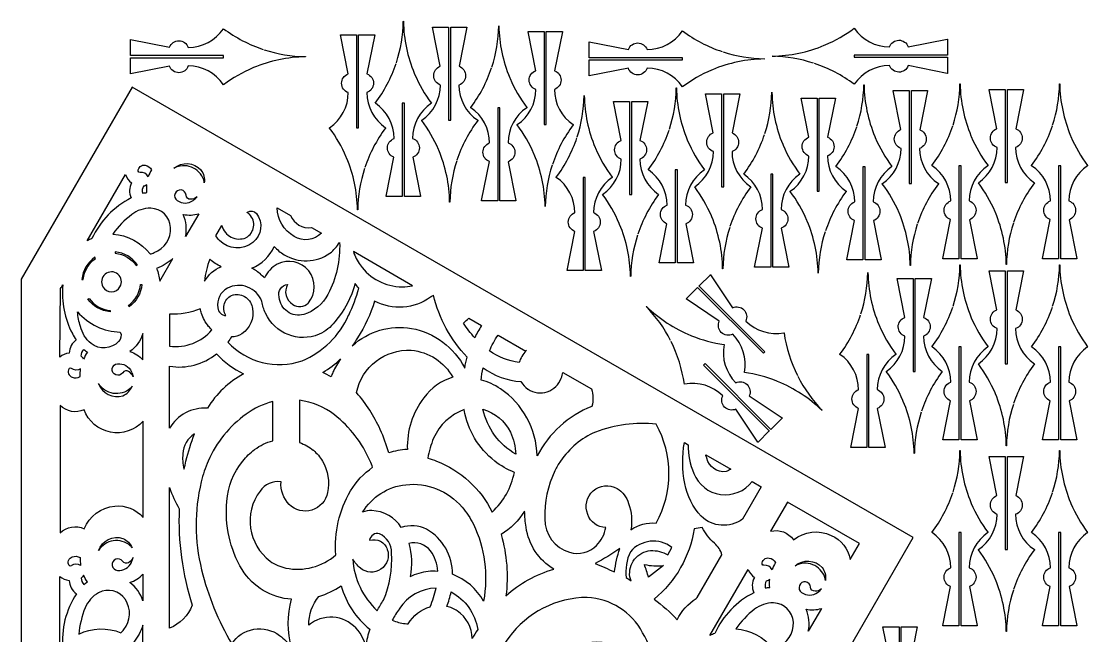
# Model space of a CAD drawing. Header units: millimetres. Extents: x 0 to 3267, y -2436 to 1995.
# Drawn here: x 5 to 1004, y 1419 to 1995 of the extents above; entities that cross this region are included whole.
import ezdxf

# ---------------------------------------------------------------- set-up
doc = ezdxf.new("R2010")
doc.units = ezdxf.units.MM
doc.layers.get('0').update_dxf_attribs({"color": 70})

msp = doc.modelspace()

# ---------------------------------------------------------------- linework, layer by layer
for points in [[(355.99, 1956.5, 0.075188), (362.44, 1995.21, -0.984999), (362.62, 1995.21, 0.095578), (372.78, 1946.54), (373.11, 1945.74, 0.060023), (388.79, 1918.54, -0.427199), (388.77, 1918.41, 0.246783), (371.22, 1885.38, -0.711573), (371.35, 1867.77), (378.62, 1831.23, -0.472994), (378.53, 1831.12, 0.00008), (363.63, 1831.12, -0.414262), (363.54, 1831.21), (363.54, 1918.39), (361.52, 1918.39), (361.52, 1831.21, -0.414216), (361.43, 1831.12), (346.53, 1831.12, -0.472994), (346.44, 1831.23), (353.73, 1867.81, -0.701731), (353.85, 1885.34, 0.248166), (336.3, 1918.41, -0.427814), (336.28, 1918.54, 0.080411), (355.72, 1955.7)], [(412.55, 1864.39, 0.075188), (406.09, 1825.68, -0.984999), (405.91, 1825.68, 0.095578), (395.76, 1874.35), (395.42, 1875.15, 0.060023), (379.75, 1902.35, -0.427199), (379.77, 1902.48, 0.246783), (397.31, 1935.51, -0.711573), (397.18, 1953.12), (389.91, 1989.67, -0.472994), (390, 1989.77, 0.00008), (404.9, 1989.77, -0.414262), (404.99, 1989.68), (404.99, 1902.5), (407.01, 1902.5), (407.01, 1989.68, -0.414216), (407.1, 1989.77), (422, 1989.77, -0.472994), (422.09, 1989.67), (414.81, 1953.08, -0.701731), (414.69, 1935.55, 0.248166), (432.24, 1902.48, -0.427814), (432.26, 1902.35, 0.080411), (412.81, 1865.19)], [(445.46, 1952.38, 0.075188), (451.91, 1991.09, -0.984999), (452.09, 1991.09, 0.095578), (462.24, 1942.42), (462.58, 1941.62, 0.060023), (478.26, 1914.42, -0.427199), (478.23, 1914.29, 0.246783), (460.69, 1881.27, -0.711573), (460.82, 1863.65), (468.09, 1827.11, -0.472994), (468, 1827, 0.00008), (453.1, 1827, -0.414262), (453.01, 1827.09), (453.01, 1914.27), (450.99, 1914.27), (450.99, 1827.09, -0.414216), (450.9, 1827), (436, 1827, -0.472994), (435.91, 1827.11), (443.19, 1863.69, -0.701731), (443.31, 1881.22, 0.248166), (425.77, 1914.29, -0.427814), (425.74, 1914.42, 0.080411), (445.19, 1951.58)], [(747, 1956, 0.075188), (708.29, 1962.45, -0.984999), (708.29, 1962.63, 0.095578), (756.96, 1972.79), (757.75, 1973.13, 0.060023), (784.96, 1988.8, -0.427199), (785.08, 1988.78, 0.246783), (818.11, 1971.23, -0.711573), (835.73, 1971.37), (872.27, 1978.63, -0.472994), (872.38, 1978.54, 0.00008), (872.38, 1963.64, -0.414262), (872.29, 1963.55), (785.1, 1963.55), (785.1, 1961.53), (872.29, 1961.53, -0.414216), (872.38, 1961.44), (872.38, 1946.54, -0.472994), (872.27, 1946.46), (835.69, 1953.74, -0.701731), (818.15, 1953.86, 0.248166), (785.08, 1936.31, -0.427814), (784.96, 1936.29, 0.080411), (747.8, 1955.74)], [(232.1, 1968.65, 0.075188), (270.82, 1962.19, -0.984999), (270.82, 1962.01, 0.095578), (222.15, 1951.86), (221.35, 1951.52, 0.060023), (194.15, 1935.85, -0.427199), (194.02, 1935.87, 0.246783), (160.99, 1953.41, -0.711573), (143.38, 1953.28), (106.83, 1946.01, -0.472994), (106.72, 1946.1, 0.00008), (106.72, 1961, -0.414262), (106.81, 1961.09), (194, 1961.09), (194, 1963.11), (106.81, 1963.11, -0.414216), (106.72, 1963.2), (106.72, 1978.1, -0.472994), (106.83, 1978.19), (143.41, 1970.91, -0.701731), (160.95, 1970.79, 0.248166), (194.02, 1988.34, -0.427814), (194.15, 1988.36, 0.080411), (231.3, 1968.91)], [(326.2, 1857.28, 0.075188), (319.74, 1818.56, -0.984999), (319.56, 1818.56, 0.095578), (309.41, 1867.23), (309.07, 1868.03, 0.060023), (293.4, 1895.23, -0.427199), (293.42, 1895.36, 0.246783), (310.97, 1928.39, -0.711573), (310.83, 1946), (303.57, 1982.55, -0.472994), (303.65, 1982.66, 0.00008), (318.55, 1982.66, -0.414262), (318.64, 1982.57), (318.64, 1895.38), (320.66, 1895.38), (320.66, 1982.57, -0.414216), (320.75, 1982.66), (335.65, 1982.66, -0.472994), (335.74, 1982.55), (328.46, 1945.96, -0.701731), (328.34, 1928.43, 0.248166), (345.89, 1895.36, -0.427814), (345.91, 1895.23, 0.080411), (326.46, 1858.08)], [(502.01, 1860.28, 0.075188), (495.56, 1821.56, -0.984999), (495.38, 1821.56, 0.095578), (485.22, 1870.23), (484.89, 1871.03, 0.060023), (469.21, 1898.23, -0.427199), (469.23, 1898.36, 0.246783), (486.78, 1931.39, -0.711573), (486.65, 1949), (479.38, 1985.55, -0.472994), (479.47, 1985.66, 0.00008), (494.37, 1985.66, -0.414262), (494.46, 1985.57), (494.46, 1898.38), (496.48, 1898.38), (496.48, 1985.57, -0.414216), (496.57, 1985.66), (511.47, 1985.66, -0.472994), (511.56, 1985.55), (504.28, 1948.96, -0.701731), (504.16, 1931.43, 0.248166), (521.7, 1898.36, -0.427814), (521.73, 1898.23, 0.080411), (502.28, 1861.08)], [(662.1, 1966.65, 0.075188), (700.82, 1960.19, -0.984999), (700.82, 1960.01, 0.095578), (652.15, 1949.86), (651.35, 1949.52, 0.060023), (624.15, 1933.85, -0.427199), (624.02, 1933.87, 0.246783), (590.99, 1951.41, -0.711573), (573.38, 1951.28), (536.83, 1944.01, -0.472994), (536.72, 1944.1, 0.00008), (536.72, 1959, -0.414262), (536.81, 1959.09), (624, 1959.09), (624, 1961.11), (536.81, 1961.11, -0.414216), (536.72, 1961.2), (536.72, 1976.1, -0.472994), (536.83, 1976.19), (573.41, 1968.91, -0.701731), (590.95, 1968.79, 0.248166), (624.02, 1986.34, -0.427814), (624.15, 1986.36, 0.080411), (661.3, 1966.91)], [(611.83, 1894.07, 0.075188), (618.29, 1932.78, -0.984999), (618.47, 1932.78, 0.095578), (628.62, 1884.11), (628.96, 1883.31, 0.060023), (644.63, 1856.11, -0.427199), (644.61, 1855.98, 0.246783), (627.06, 1822.95, -0.711573), (627.2, 1805.34), (634.46, 1768.79, -0.472994), (634.38, 1768.69, 0.00008), (619.48, 1768.69, -0.414262), (619.39, 1768.78), (619.39, 1855.96), (617.37, 1855.96), (617.37, 1768.78, -0.414216), (617.28, 1768.69), (602.38, 1768.69, -0.472994), (602.29, 1768.79), (609.57, 1805.38, -0.701731), (609.69, 1822.91, 0.248166), (592.14, 1855.98, -0.427814), (592.12, 1856.11, 0.080411), (611.57, 1893.27)], [(701.3, 1889.95, 0.075188), (707.75, 1928.66, -0.984999), (707.93, 1928.66, 0.095578), (718.09, 1879.99), (718.42, 1879.19, 0.060023), (734.1, 1851.99, -0.427199), (734.08, 1851.86, 0.246783), (716.53, 1818.84, -0.711573), (716.66, 1801.22), (723.93, 1764.68, -0.472994), (723.84, 1764.57, 0.00008), (708.94, 1764.57, -0.414262), (708.85, 1764.66), (708.85, 1851.84), (706.83, 1851.84), (706.83, 1764.66, -0.414216), (706.74, 1764.57), (691.84, 1764.57, -0.472994), (691.76, 1764.68), (699.04, 1801.26, -0.701731), (699.16, 1818.79, 0.248166), (681.61, 1851.86, -0.427814), (681.59, 1851.99, 0.080411), (701.04, 1889.15)], [(787.65, 1897.07, 0.075188), (794.1, 1935.78, -0.984999), (794.28, 1935.78, 0.095578), (804.44, 1887.11), (804.77, 1886.31, 0.060023), (820.45, 1859.11, -0.427199), (820.43, 1858.98, 0.246783), (802.88, 1825.95, -0.711573), (803.01, 1808.34), (810.28, 1771.79, -0.472994), (810.19, 1771.69, 0.00008), (795.29, 1771.69, -0.414262), (795.2, 1771.78), (795.2, 1858.96), (793.18, 1858.96), (793.18, 1771.78, -0.414216), (793.09, 1771.69), (778.19, 1771.69, -0.472994), (778.1, 1771.79), (785.38, 1808.38, -0.701731), (785.5, 1825.91, 0.248166), (767.96, 1858.98, -0.427814), (767.93, 1859.11, 0.080411), (787.38, 1896.27)], [(844.2, 1804.96, 0.075188), (837.75, 1766.25, -0.984999), (837.57, 1766.25, 0.095578), (827.42, 1814.92), (827.08, 1815.72, 0.060023), (811.4, 1842.92, -0.427199), (811.42, 1843.05, 0.246783), (828.97, 1876.08, -0.711573), (828.84, 1893.69), (821.57, 1930.23, -0.472994), (821.66, 1930.34, 0.00008), (836.56, 1930.34, -0.414262), (836.65, 1930.25), (836.65, 1843.07), (838.67, 1843.07), (838.67, 1930.25, -0.414216), (838.76, 1930.34), (853.66, 1930.34, -0.472994), (853.75, 1930.23), (846.47, 1893.65, -0.701731), (846.35, 1876.12, 0.248166), (863.89, 1843.05, -0.427814), (863.92, 1842.92, 0.080411), (844.47, 1805.76)], [(877.65, 1897.97, 0.075188), (884.1, 1936.69, -0.984999), (884.28, 1936.69, 0.095578), (894.44, 1888.02), (894.77, 1887.22, 0.060023), (910.45, 1860.02, -0.427199), (910.43, 1859.89, 0.246783), (892.88, 1826.86, -0.711573), (893.01, 1809.25), (900.28, 1772.7, -0.472994), (900.19, 1772.6, 0.00008), (885.29, 1772.6, -0.414262), (885.2, 1772.69), (885.2, 1859.87), (883.18, 1859.87), (883.18, 1772.69, -0.414216), (883.09, 1772.6), (868.19, 1772.6, -0.472994), (868.1, 1772.7), (875.38, 1809.29, -0.701731), (875.5, 1826.82, 0.248166), (857.96, 1859.89, -0.427814), (857.93, 1860.02, 0.080411), (877.38, 1897.17)], [(934.2, 1805.87, 0.075188), (927.75, 1767.16, -0.984999), (927.57, 1767.16, 0.095578), (917.42, 1815.83), (917.08, 1816.63, 0.060023), (901.4, 1843.83, -0.427199), (901.42, 1843.96, 0.246783), (918.97, 1876.98, -0.711573), (918.84, 1894.6), (911.57, 1931.14, -0.472994), (911.66, 1931.25, 0.00008), (926.56, 1931.25, -0.414262), (926.65, 1931.16), (926.65, 1843.98), (928.67, 1843.98), (928.67, 1931.16, -0.414216), (928.76, 1931.25), (943.66, 1931.25, -0.472994), (943.75, 1931.14), (936.47, 1894.56, -0.701731), (936.35, 1877.03, 0.248166), (953.89, 1843.96, -0.427814), (953.92, 1843.83, 0.080411), (934.47, 1806.67)], [(971.02, 1897.97, 0.075188), (977.48, 1936.69, -0.984999), (977.66, 1936.69, 0.095578), (987.81, 1888.02), (988.15, 1887.22, 0.060023), (1003.82, 1860.02, -0.427199), (1003.8, 1859.89, 0.246783), (986.25, 1826.86, -0.711573), (986.39, 1809.25), (993.65, 1772.7, -0.472994), (993.57, 1772.6, 0.00008), (978.67, 1772.6, -0.414262), (978.58, 1772.69), (978.58, 1859.87), (976.56, 1859.87), (976.56, 1772.69, -0.414216), (976.47, 1772.6), (961.57, 1772.6, -0.472994), (961.48, 1772.7), (968.76, 1809.29, -0.701731), (968.88, 1826.82, 0.248166), (951.33, 1859.89, -0.427814), (951.31, 1860.02, 0.080411), (970.76, 1897.17)], [(525.48, 1886.95, 0.075188), (531.94, 1925.66, -0.984999), (532.12, 1925.66, 0.095578), (542.27, 1876.99), (542.61, 1876.19, 0.060023), (558.29, 1848.99, -0.427199), (558.26, 1848.86, 0.246783), (540.72, 1815.84, -0.711573), (540.85, 1798.22), (548.12, 1761.68, -0.472994), (548.03, 1761.57, 0.00008), (533.13, 1761.57, -0.414262), (533.04, 1761.66), (533.04, 1848.84), (531.02, 1848.84), (531.02, 1761.66, -0.414216), (530.93, 1761.57), (516.03, 1761.57, -0.472994), (515.94, 1761.68), (523.22, 1798.26, -0.701731), (523.34, 1815.79, 0.248166), (505.79, 1848.86, -0.427814), (505.77, 1848.99, 0.080411), (525.22, 1886.15)], [(582.04, 1794.85, 0.075188), (575.59, 1756.13, -0.984999), (575.41, 1756.13, 0.095578), (565.25, 1804.8), (564.92, 1805.6, 0.060023), (549.24, 1832.8, -0.427199), (549.26, 1832.93, 0.246783), (566.81, 1865.96, -0.711573), (566.68, 1883.57), (559.41, 1920.12, -0.472994), (559.5, 1920.22, 0.00008), (574.4, 1920.22, -0.414262), (574.49, 1920.13), (574.49, 1832.95), (576.51, 1832.95), (576.51, 1920.13, -0.414216), (576.6, 1920.22), (591.5, 1920.22, -0.472994), (591.59, 1920.12), (584.31, 1883.53, -0.701731), (584.19, 1866, 0.248166), (601.73, 1832.93, -0.427814), (601.75, 1832.8, 0.080411), (582.31, 1795.64)], [(668.39, 1801.96, 0.075188), (661.94, 1763.25, -0.984999), (661.76, 1763.25, 0.095578), (651.6, 1811.92), (651.26, 1812.72, 0.060023), (635.59, 1839.92, -0.427199), (635.61, 1840.05, 0.246783), (653.16, 1873.08, -0.711573), (653.02, 1890.69), (645.76, 1927.23, -0.472994), (645.85, 1927.34, 0.00008), (660.75, 1927.34, -0.414262), (660.84, 1927.25), (660.84, 1840.07), (662.86, 1840.07), (662.86, 1927.25, -0.414216), (662.95, 1927.34), (677.85, 1927.34, -0.472994), (677.93, 1927.23), (670.65, 1890.65, -0.701731), (670.53, 1873.12, 0.248166), (688.08, 1840.05, -0.427814), (688.1, 1839.92, 0.080411), (668.65, 1802.76)], [(757.86, 1797.85, 0.075188), (751.4, 1759.13, -0.984999), (751.22, 1759.13, 0.095578), (741.07, 1807.8), (740.73, 1808.6, 0.060023), (725.06, 1835.8, -0.427199), (725.08, 1835.93, 0.246783), (742.62, 1868.96, -0.711573), (742.49, 1886.57), (735.22, 1923.12, -0.472994), (735.31, 1923.22, 0.00008), (750.21, 1923.22, -0.414262), (750.3, 1923.13), (750.3, 1835.95), (752.32, 1835.95), (752.32, 1923.13, -0.414216), (752.41, 1923.22), (767.31, 1923.22, -0.472994), (767.4, 1923.12), (760.12, 1886.53, -0.701731), (760, 1869, 0.248166), (777.55, 1835.93, -0.427814), (777.57, 1835.8, 0.080411), (758.12, 1798.64)], [(791.3, 1720.95, 0.075188), (797.75, 1759.66, -0.984999), (797.93, 1759.66, 0.095578), (808.09, 1710.99), (808.42, 1710.19, 0.060023), (824.1, 1682.99, -0.427199), (824.08, 1682.86, 0.246783), (806.53, 1649.84, -0.711573), (806.66, 1632.22), (813.93, 1595.68, -0.472994), (813.84, 1595.57, 0.00008), (798.94, 1595.57, -0.414262), (798.85, 1595.66), (798.85, 1682.84), (796.83, 1682.84), (796.83, 1595.66, -0.414216), (796.74, 1595.57), (781.84, 1595.57, -0.472994), (781.76, 1595.68), (789.04, 1632.26, -0.701731), (789.16, 1649.79, 0.248166), (771.61, 1682.86, -0.427814), (771.59, 1682.99, 0.080411), (791.04, 1720.15)], [(877.65, 1728.07, 0.075188), (884.1, 1766.78, -0.984999), (884.28, 1766.78, 0.095578), (894.44, 1718.11), (894.77, 1717.31, 0.060023), (910.45, 1690.11, -0.427199), (910.43, 1689.98, 0.246783), (892.88, 1656.95, -0.711573), (893.01, 1639.34), (900.28, 1602.79, -0.472994), (900.19, 1602.69, 0.00008), (885.29, 1602.69, -0.414262), (885.2, 1602.78), (885.2, 1689.96), (883.18, 1689.96), (883.18, 1602.78, -0.414216), (883.09, 1602.69), (868.19, 1602.69, -0.472994), (868.1, 1602.79), (875.38, 1639.38, -0.701731), (875.5, 1656.91, 0.248166), (857.96, 1689.98, -0.427814), (857.93, 1690.11, 0.080411), (877.38, 1727.27)], [(934.2, 1635.96, 0.075188), (927.75, 1597.25, -0.984999), (927.57, 1597.25, 0.095578), (917.42, 1645.92), (917.08, 1646.72, 0.060023), (901.4, 1673.92, -0.427199), (901.42, 1674.05, 0.246783), (918.97, 1707.08, -0.711573), (918.84, 1724.69), (911.57, 1761.23, -0.472994), (911.66, 1761.34, 0.00008), (926.56, 1761.34, -0.414262), (926.65, 1761.25), (926.65, 1674.07), (928.67, 1674.07), (928.67, 1761.25, -0.414216), (928.76, 1761.34), (943.66, 1761.34, -0.472994), (943.75, 1761.23), (936.47, 1724.65, -0.701731), (936.35, 1707.12, 0.248166), (953.89, 1674.05, -0.427814), (953.92, 1673.92, 0.080411), (934.47, 1636.76)], [(971.02, 1728.07, 0.075188), (977.48, 1766.78, -0.984999), (977.66, 1766.78, 0.095578), (987.81, 1718.11), (988.15, 1717.31, 0.060023), (1003.82, 1690.11, -0.427199), (1003.8, 1689.98, 0.246783), (986.25, 1656.95, -0.711573), (986.39, 1639.34), (993.65, 1602.79, -0.472994), (993.57, 1602.69, 0.00008), (978.67, 1602.69, -0.414262), (978.58, 1602.78), (978.58, 1689.96), (976.56, 1689.96), (976.56, 1602.78, -0.414216), (976.47, 1602.69), (961.57, 1602.69, -0.472994), (961.48, 1602.79), (968.76, 1639.38, -0.701731), (968.88, 1656.91, 0.248166), (951.33, 1689.98, -0.427814), (951.31, 1690.11, 0.080411), (970.76, 1727.27)], [(732.23, 1662.33, 0.075188), (755.04, 1630.39, -0.984999), (754.91, 1630.26, 0.095578), (713.32, 1657.5), (712.52, 1657.82, 0.060023), (682.2, 1665.98, -0.427199), (682.12, 1666.08, 0.246783), (671.18, 1701.84, -0.711573), (658.63, 1714.2), (627.65, 1734.91, -0.472994), (627.63, 1735.04, 0.00008), (638.17, 1745.58, -0.414262), (638.3, 1745.58), (699.94, 1683.93), (701.37, 1685.36), (639.72, 1747.01, -0.414216), (639.72, 1747.14), (650.26, 1757.67, -0.472994), (650.4, 1757.66), (671.12, 1726.64, -0.701731), (683.43, 1714.16, 0.248166), (719.22, 1703.18, -0.427814), (719.33, 1703.11, 0.080411), (731.85, 1663.08)], [(847.86, 1628.85, 0.075188), (841.4, 1590.13, -0.984999), (841.22, 1590.13, 0.095578), (831.07, 1638.8), (830.73, 1639.6, 0.060023), (815.06, 1666.8, -0.427199), (815.08, 1666.93, 0.246783), (832.62, 1699.96, -0.711573), (832.49, 1717.57), (825.22, 1754.12, -0.472994), (825.31, 1754.22, 0.00008), (840.21, 1754.22, -0.414262), (840.3, 1754.13), (840.3, 1666.95), (842.32, 1666.95), (842.32, 1754.13, -0.414216), (842.41, 1754.22), (857.31, 1754.22, -0.472994), (857.4, 1754.12), (850.12, 1717.53, -0.701731), (850, 1700, 0.248166), (867.55, 1666.93, -0.427814), (867.57, 1666.8, 0.080411), (848.12, 1629.64)], [(612.99, 1695.85, 0.075188), (590.18, 1727.79, -0.984999), (590.31, 1727.92, 0.095578), (631.91, 1700.68), (632.71, 1700.36, 0.060023), (663.03, 1692.21, -0.427199), (663.1, 1692.1, 0.246783), (674.05, 1656.34, -0.711573), (686.6, 1643.98), (717.58, 1623.28, -0.472994), (717.59, 1623.14, 0.00008), (707.05, 1612.6, -0.414262), (706.93, 1612.6), (645.28, 1674.25), (643.85, 1672.82), (705.5, 1611.17, -0.414216), (705.5, 1611.05), (694.96, 1600.51, -0.472994), (694.82, 1600.52), (674.1, 1631.54, -0.701731), (661.79, 1644.02, 0.248166), (626, 1655, -0.427814), (625.89, 1655.08, 0.080411), (613.37, 1695.1)], [(478.04, 1686.78, 0.009124), (477.31, 1686.01)], [(877.65, 1553.83, 0.075188), (884.1, 1592.55, -0.984999), (884.28, 1592.55, 0.095578), (894.44, 1543.88), (894.77, 1543.08, 0.060023), (910.45, 1515.88, -0.427199), (910.43, 1515.75, 0.246783), (892.88, 1482.72, -0.711573), (893.01, 1465.11), (900.28, 1428.56, -0.472994), (900.19, 1428.45, 0.00008), (885.29, 1428.45, -0.414262), (885.2, 1428.54), (885.2, 1515.73), (883.18, 1515.73), (883.18, 1428.54, -0.414216), (883.09, 1428.45), (868.19, 1428.45, -0.472994), (868.1, 1428.56), (875.38, 1465.15, -0.701731), (875.5, 1482.68, 0.248166), (857.96, 1515.75, -0.427814), (857.93, 1515.88, 0.080411), (877.38, 1553.03)], [(971.02, 1553.83, 0.075188), (977.48, 1592.55, -0.984999), (977.66, 1592.55, 0.095578), (987.81, 1543.88), (988.15, 1543.08, 0.060023), (1003.82, 1515.88, -0.427199), (1003.8, 1515.75, 0.246783), (986.25, 1482.72, -0.711573), (986.39, 1465.11), (993.65, 1428.56, -0.472994), (993.57, 1428.45, 0.00008), (978.67, 1428.45, -0.414262), (978.58, 1428.54), (978.58, 1515.73), (976.56, 1515.73), (976.56, 1428.54, -0.414216), (976.47, 1428.45), (961.57, 1428.45, -0.472994), (961.48, 1428.56), (968.76, 1465.15, -0.701731), (968.88, 1482.68, 0.248166), (951.33, 1515.75, -0.427814), (951.31, 1515.88, 0.080411), (970.76, 1553.03)], [(934.2, 1461.73, 0.075188), (927.75, 1423.02, -0.984999), (927.57, 1423.02, 0.095578), (917.42, 1471.69), (917.08, 1472.49, 0.060023), (901.4, 1499.69, -0.427199), (901.42, 1499.82, 0.246783), (918.97, 1532.84, -0.711573), (918.84, 1550.46), (911.57, 1587, -0.472994), (911.66, 1587.11, 0.00008), (926.56, 1587.11, -0.414262), (926.65, 1587.02), (926.65, 1499.83), (928.67, 1499.83), (928.67, 1587.02, -0.414216), (928.76, 1587.11), (943.66, 1587.11, -0.472994), (943.75, 1587), (936.47, 1550.42, -0.701731), (936.35, 1532.89, 0.248166), (953.89, 1499.82, -0.427814), (953.92, 1499.69, 0.080411), (934.47, 1462.53)], [(834.63, 1301.96, 0.075188), (828.18, 1263.25, -0.984999), (828, 1263.25, 0.095578), (817.84, 1311.92), (817.51, 1312.72, 0.060023), (801.83, 1339.92, -0.427199), (801.85, 1340.05, 0.246783), (819.4, 1373.07, -0.711573), (819.27, 1390.69), (812, 1427.23, -0.472994), (812.09, 1427.34, 0.00008), (826.99, 1427.34, -0.414262), (827.08, 1427.25), (827.08, 1340.07), (829.1, 1340.07), (829.1, 1427.25, -0.414216), (829.19, 1427.34), (844.09, 1427.34, -0.472994), (844.18, 1427.23), (836.9, 1390.65, -0.701731), (836.78, 1373.12, 0.248166), (854.32, 1340.05, -0.427814), (854.34, 1339.92, 0.080411), (834.9, 1302.76)]]:
    msp.add_lwpolyline(points, format="xyb")
msp.add_lwpolyline([(738.32, 1334.39), (840.32, 1511.06), (108.53, 1933.56), (4.53, 1753.43), (4.53, 896.12)])
for points in [[(123.44, 1849.47, 0.320271), (115.84, 1853.59, 0.004628), (115.8, 1853.58, -0.385879), (114.04, 1854.77, -0.469381), (120.62, 1860.38, 0.001752), (120.64, 1860.37, -0.232572), (126.61, 1856.09, 0.04732)], [(175.96, 1843.77, 0.072653), (175.45, 1846.58, 0.001702), (175.44, 1846.59, 0.462228), (147.49, 1857.46, -0.40568), (172.88, 1855.91, -0.202051)], [(66.24, 1789.43), (102.09, 1851.52, 0.143941), (107.81, 1843.88, 0.240026), (107.43, 1829.61, 0.169709), (70.75, 1791.5, 0.029874)], [(122.28, 1842.04, -0.124616), (118.93, 1840.59, 0.18109), (118.05, 1834.12, -0.025283), (122.18, 1834.64, -0.047702)], [(169.29, 1830.52, -0.169709), (163.15, 1828.33, -0.394398), (158.97, 1832.18, -0.000225), (158.97, 1832.18, 1.59835), (150.58, 1827.3, -0.009469), (150.64, 1827.25, 0.32586), (165.53, 1827.27, -0.016813), (165.64, 1827.35, 0.075408)], [(129.11, 1778.37, 0.327772), (144.38, 1801.88, -0.001268), (144.37, 1801.89, 0.389955), (125.84, 1820.03, 0.169114), (107.95, 1814.05, 0.071935), (90.35, 1795.79, -0.212255), (125.3, 1777.06, 0.025664), (129.07, 1778.35, -0.005122)], [(260.16, 1793.54, -0.262823), (244.42, 1820.47), (256.94, 1813.24, 0.350351), (276.52, 1801.93), (285.81, 1796.57, -0.348075), (260.2, 1793.52)], [(158.41, 1793.39, 0.158442), (156.26, 1814.2, 0.130583), (170.8, 1814.85)], [(218.3, 1814.31, 0.062982), (216.04, 1815.97, -0.019371), (216.53, 1816.31, -0.345913), (224.87, 1815.12, -0.412622), (221.41, 1787.89), (221.38, 1787.87, -0.386346), (190.22, 1789.64, -0.04005), (186.88, 1794.07), (192.48, 1803.77, 0.002412), (192.55, 1803.52, 0.451638), (214.95, 1792.32, 0.029103), (215.16, 1792.42, 0.498747), (218.34, 1814.27)], [(112.18, 1766.41), (113.27, 1767.03, 0.213387), (92.54, 1779.09), (92.54, 1777.83, -0.210982)], [(220.48, 1763.81, 0.191038), (241.53, 1784.06, 0.071641), (250.89, 1776.34, 0.000429), (250.89, 1776.34), (250.89, 1776.34), (250.89, 1776.34), (250.89, 1776.34, 0), (250.89, 1776.34, 0.29669), (293.63, 1777.69, 0.020151), (293.76, 1777.78, 0.077038), (302.79, 1787.92, -0.131628), (291.87, 1739.22, -0.197907), (269.21, 1720.3, -0.467889), (246.19, 1736.42, 0.049319), (246.11, 1736.8, -0.467521), (254.04, 1748.57, 0.402522), (258.85, 1729.77, 0.359297), (273.37, 1731.03, 0.023968), (273.5, 1731.17, 0.819558), (244.44, 1767.51, 0.003436), (244.42, 1767.5, 0.166356), (232.37, 1754.58, 0.070271), (223.58, 1762.04, 0), (223.58, 1762.04), (223.58, 1762.04), (223.58, 1762.04), (223.58, 1762.04), (223.58, 1762.04, 0), (223.58, 1762.04, 0), (223.58, 1762.04, 0.023381)], [(371.15, 1747.3), (315.7, 1779.31, 0.073133), (322.03, 1766.78, 0.24392), (361.48, 1746.32, 0.050494)], [(73.95, 1772.9), (73.33, 1773.98, 0.213387), (61.27, 1753.26), (62.52, 1753.26, -0.210982)], [(146.57, 1772.87, -0.10692), (131.27, 1763.56, -0.074087), (134.24, 1751.52)], [(176.25, 1751.47, -0.161303), (191.74, 1765.14, -0.071114), (181.17, 1772.1, 0.074895)], [(97, 1746.34, 1.753835), (81.03, 1746.28, -0.005242), (81.06, 1746.24, 0.584154), (96.98, 1746.31, -0.005242)], [(229.82, 1732.64, 0.451609), (197.66, 1745.04, 0.320591), (188.61, 1726.66, -0.021031), (188.63, 1726.5, 0.389988), (196.31, 1719.37, -0.480644), (202.91, 1738.82, -0.038961), (203.22, 1738.9, -0.43401), (221.27, 1725.81, -0.301824), (211.11, 1702.25, -0.003818), (211.08, 1702.23, -0.130366), (201.48, 1699.23, -0.014562), (198.02, 1694.36, 0.295626), (267.65, 1676.85, 0.189429), (311.28, 1719.65, -0.007078), (311.31, 1719.7, 0.04527), (320.81, 1745.07, -0.02163), (317.46, 1749.28, -0.111045), (298.34, 1713.39, -0.119875), (283.71, 1701.82, -0.007148), (283.66, 1701.8), (283.66, 1701.8), (283.66, 1701.8, -0.409729), (233.37, 1721.63, -0.076421)], [(40.59, 1680.34), (41.26, 1744.83, 0.0299), (43.47, 1747.99, 0.144664), (52.35, 1702.36, 0.003754), (52.36, 1702.33, 0.033936), (56.01, 1696.54, 0.23668), (49.37, 1684.11, 0.143941)], [(116.29, 1748.45), (117.55, 1748.45, -0.213387), (105.63, 1727.65), (105, 1728.74, 0.210982)], [(87.74, 1724.07), (87.74, 1722.81, -0.213387), (66.93, 1734.73), (68.02, 1735.36, 0.210982)], [(314.69, 1691.07, -0.228198), (370.26, 1707.31, -0.005172), (370.3, 1707.3, -0.232675), (420.05, 1670.09, -0.022974), (422.49, 1680.26, -0.134479), (390.72, 1738.44, -0.014453), (388.09, 1736.53, -0.28531), (335.6, 1732.86, -0.066648), (319.63, 1698.37, -0.02275)], [(97.26, 1703.83, -0.327772), (95.7, 1695.03, 0.001268), (95.69, 1695.02, -0.389955), (69.83, 1693.08, -0.169114), (60.01, 1709.18, -0.071935), (57.26, 1722.83, 0.212255)], [(180.03, 1709.18, -0.096406), (173.3, 1721.3, 0), (173.3, 1721.3, 0), (173.3, 1721.3, 0), (173.3, 1721.3), (173.3, 1721.3), (173.3, 1721.3), (173.3, 1721.3), (173.3, 1721.3), (173.3, 1721.3), (173.3, 1721.3), (173.3, 1721.3), (173.3, 1721.3), (173.3, 1721.3, 0), (173.3, 1721.3, 0), (173.3, 1721.3, 0), (173.3, 1721.3, -0.029494), (172.16, 1725.63, -0.108917), (143.45, 1720.71), (143.45, 1690.62, 0.252961), (183.21, 1705.94, -0.032733), (180.04, 1709.17, -0.002569)], [(435.87, 1709.93, 0.035657), (429.41, 1698.5, -0.043446), (418.94, 1712.17, -0.046998), (424.03, 1716.77)], [(118.44, 1702.52, -0.157722), (106.27, 1685.65, -0.132017), (118.44, 1677.85)], [(477.31, 1686.01, 0.107608), (471.03, 1675.33, -0.116466), (443.29, 1686.25, -0.056199), (451.31, 1701.02)], [(62.82, 1678.46, 0.124616), (60.64, 1681.39, -0.18109), (63.12, 1687.43, 0.025283), (66.43, 1684.92, 0.047702)], [(187.38, 1683.39, 0.088455), (212.82, 1664.6, 0.131444), (178.86, 1632.37, 0.287299), (143.45, 1613.58), (143.45, 1671.83, 0.214833)], [(340.86, 1612.46, 0.072171), (318.62, 1647.07, -0.369613), (369.97, 1686.78, -0.248804), (408.91, 1661.44, 0.172822), (381.86, 1642.17, 0.174511), (366.3, 1593.67, 0.072125), (348.85, 1590.5, 0.038896)], [(60.11, 1669.45, -0.320271), (51.47, 1669.68, -0.004628), (51.44, 1669.71, 0.385879), (49.32, 1669.55, 0.469381), (52.22, 1661.41, -0.001752), (52.23, 1661.41, 0.232572), (59.55, 1662.13, -0.04732)], [(109.29, 1661.93, 0.169709), (105.07, 1666.9, 0.394398), (99.52, 1665.65, 0.000225), (99.52, 1665.65, -1.59835), (94.7, 1674.08, 0.009469), (94.77, 1674.09, -0.32586), (107.66, 1666.63, 0.016813), (107.72, 1666.51, -0.075408)], [(303.63, 1678.61, 0.048947), (296.6, 1666.24, 0), (296.6, 1666.24, 0), (296.6, 1666.24, 0), (296.6, 1666.24), (296.6, 1666.24), (296.6, 1666.24), (296.6, 1666.24), (296.6, 1666.24), (296.6, 1666.24), (296.6, 1666.24), (296.6, 1666.24), (296.6, 1666.24), (296.6, 1666.24, 0), (296.6, 1666.24, 0), (296.6, 1666.24, 0), (296.6, 1666.24, 0.016382), (294.76, 1661.72, 0.027529), (287.06, 1665.99, 0.053868)], [(479.38, 1650.21, 0.487414), (510.48, 1660.6, 0.056694), (511.93, 1666.02), (538.75, 1650.54, -0.147728), (539.29, 1634.17, 0.181831), (487.97, 1587.68, 0.241542), (453.46, 1650.61, 0.09263), (435.54, 1658.74, -0.02833), (437.23, 1670.43, 0.146407), (472.78, 1657.4, 0.109788), (479.33, 1650.24)], [(108.45, 1653.12, -0.072653), (106.6, 1650.95, -0.001702), (106.59, 1650.94, -0.462228), (76.94, 1655.5, 0.40568), (99.7, 1644.16, 0.202051)], [(278.19, 1592.93, -0.082862), (286.73, 1582.87, -0.193366), (291.4, 1553.33, -0.604821), (255.61, 1542.08), (255.58, 1542.12, -0.211321), (247.92, 1563.37, 0.275499), (228.26, 1554.75), (228.24, 1554.72, 0.412638), (237.74, 1489, 0.103016), (252.48, 1482.53, 0.234399), (299.21, 1494.82, -0.153399), (313.06, 1554.78), (313.07, 1554.79, -0.106872), (333.75, 1576.98, 0.013987), (331.37, 1582.87, 0.122676), (297.88, 1626.31, 0.131957), (265.26, 1639.92), (265.26, 1600.27, -0.084442), (278.16, 1592.95)], [(63.44, 1519.36, -0.282449), (92.04, 1540.6, -0.245573), (118.71, 1529.94), (118.71, 1582.87), (118.71, 1620.21, -0.562794), (63.35, 1630.91, -0.306898), (40.87, 1634.95), (40.87, 1582.87), (40.87, 1515.53, -0.310382)], [(173.16, 1563.39), (173.15, 1563.36, 0.122379), (173.5, 1480.83), (173.51, 1480.82, 0.072228), (201.68, 1411.43, -0.431154), (246.61, 1419.28, -0.084762), (257.7, 1407.8, -0.137766), (257.81, 1453.2, -0.241384), (211.43, 1481.06), (211.41, 1481.1, -0.159784), (197.24, 1544.96, -0.157175), (212.01, 1582.87, -0.05875), (223.16, 1593.68, -0.108279), (240.26, 1601.78), (240.26, 1638.63, 0.102935), (215.17, 1626.76), (215.13, 1626.73, 0.133595), (179.61, 1582.87, 0.047811)], [(390.95, 1604.23, 0.066549), (385.53, 1585.62, -0.021727), (393.6, 1582.87, -0.186791), (445.82, 1534.99, 0.157408), (466.56, 1572.18, -0.069471), (448.14, 1582.87, -0.188221), (419.61, 1631.06, 0.207834), (390.95, 1604.24)], [(467.93, 1589.24, -0.210174), (437.15, 1631.41, -0.21708), (462.9, 1609.89, -0.094304)], [(562.84, 1557.18, -0.186539), (573.6, 1543.14, -0.128188), (575.81, 1518.42, -0.175022), (599.51, 1524.62, 0.257659), (599.51, 1617.47, 0.119625), (542.65, 1610.03, 0.141498), (509.86, 1582.87, 0.034715), (504.5, 1573.68, 0.12155), (495.22, 1528.86, -0.013895), (495.22, 1528.75, 0.336986), (518.29, 1497.25), (518.29, 1497.25, 0.276974), (543.6, 1503.75), (543.6, 1503.75, 0.153205), (552.31, 1520.62, -0.323103), (535.35, 1532.85, -0.713005), (562.77, 1557.21)], [(155.87, 1589.47, 0.042995), (155.79, 1582.87, 0.050427), (157.13, 1575.25, -0.009634), (158.84, 1582.87, -0.032865), (166.83, 1608.25, 0.256025), (155.88, 1589.6)], [(626.34, 1561.86, -0.093347), (625.89, 1600.23), (629.48, 1598.15, 0.10617), (634.73, 1571.26, 0.580884), (689.36, 1563.58), (697.82, 1558.69), (680.36, 1528.44, -0.365196), (641.63, 1531.04, -0.141203), (626.34, 1561.83)], [(669.37, 1575.13, -0.052022), (664.95, 1572.95, -0.389825), (646.94, 1585.54, 0.033803), (646.87, 1585.8, -0.019614), (645.95, 1588.65)], [(408.52, 1476.63, 0.275356), (384.33, 1518.86, 0.010016), (384.26, 1518.9, 0.206088), (360.64, 1520.47, 0.247397), (333.04, 1536.42, 0.002894), (333.01, 1536.42, 0.103614), (324.31, 1534.84, -0.23626), (364.73, 1560.7, 0.000644), (364.74, 1560.7, -0.248055), (417.55, 1539.68, 0.002977), (417.56, 1539.66, -0.067444), (428.15, 1523.6, 0.000209), (428.16, 1523.6, -0.160126), (437.68, 1451.59, 0.176752)], [(164.77, 1447.62, -0.20197), (143.45, 1426.02), (143.45, 1557.91, 0.048913), (152.54, 1538.02, 0.08944)], [(789.93, 1505.52), (722.51, 1544.44), (706.69, 1517.04, -0.310382), (728.16, 1509.07, -0.282449), (763.55, 1513.17, -0.245573), (781.32, 1490.6)], [(454.15, 1513.86, -0.102655), (458.68, 1456.4, -0.12118), (503.65, 1481.34, -0.223417), (477.51, 1520.71, -0.038615), (476.22, 1535.95, -0.114134)], [(661, 1494.91, 0.161469), (654.1, 1505.72, -0.012596), (654.03, 1505.78, -0.092327), (642.66, 1520.56), (635.06, 1519.16, -0.183411), (597.68, 1453.44, -0.043284), (619.16, 1434.01, -0.131789), (636.98, 1454.02, 0.002495), (637.81, 1454.74)], [(108.45, 1501.32, 0.072653), (106.6, 1503.49, 0.001702), (106.59, 1503.5, 0.462228), (76.94, 1498.94, -0.40568), (99.7, 1510.29, -0.202051)], [(343.96, 1452.29, 0.114358), (351.55, 1496.67, -0.018523), (351.55, 1496.82, 0.301515), (340.2, 1514.53, 0.491042), (330.96, 1508.53, -0.414767), (347.52, 1499.86, -0.769902), (322.23, 1482.53, -0.000616), (322.23, 1482.53, -0.075421), (315.11, 1490.87, 0.192165), (338.04, 1442.5, -0.033168)], [(368.94, 1474.56, -0.044609), (377.34, 1477.86, 0), (377.34, 1477.86, 0), (377.34, 1477.86, 0), (377.34, 1477.86), (377.34, 1477.86), (377.34, 1477.86), (377.34, 1477.86), (377.34, 1477.86), (377.34, 1477.86), (377.34, 1477.86), (377.34, 1477.86), (377.34, 1477.86), (377.34, 1477.86, 0), (377.34, 1477.86, 0), (377.34, 1477.86, 0), (377.34, 1477.86, -0.089938), (394.7, 1479.7, 0.145002), (388.13, 1498.53, 0.297381), (367.63, 1505.64, -0.116607)], [(565.26, 1500.83, -0.039942), (542.26, 1486.83, -0.018115), (560.26, 1478.83, -0.032349)], [(576.17, 1470.39, -0.044175), (574.82, 1474.39, -0.433665), (594.26, 1498.83, -0.00758), (594.26, 1498.83, -0.160641), (610.26, 1494.83), (614.26, 1501.83, 0.396862), (575.26, 1497.83, -0.007585), (575.26, 1497.83, 0.131236), (571.21, 1473.49, -0.015159)], [(60.11, 1484.99, 0.320271), (51.47, 1484.76, 0.004628), (51.44, 1484.74, -0.385879), (49.32, 1484.89, -0.469381), (52.22, 1493.03, 0.001752), (52.23, 1493.03, -0.232572), (59.55, 1492.31, 0.04732)], [(109.29, 1492.51, -0.169709), (105.07, 1487.55, -0.394398), (99.52, 1488.79, -0.000225), (99.52, 1488.79, 1.59835), (94.7, 1480.36, -0.009469), (94.77, 1480.35, 0.32586), (107.66, 1487.81, -0.016813), (107.72, 1487.94, 0.075408)], [(708.09, 1480.97, 0.320271), (700.49, 1485.09, 0.004628), (700.45, 1485.09, -0.385879), (698.69, 1486.28, -0.469381), (705.27, 1491.88, 0.001752), (705.29, 1491.88, -0.232572), (711.26, 1487.59, 0.04732)], [(758.11, 1470.94, 0.072653), (757.6, 1473.75, 0.001702), (757.59, 1473.76, 0.462228), (729.64, 1484.64, -0.40568), (755.03, 1483.08, -0.202051)], [(588.41, 1485.79, 0.074912), (606.26, 1484.83), (592.26, 1473.83, 0.028355)], [(649.89, 1419.2), (685.74, 1481.3, 0.143941), (691.46, 1473.65, 0.240026), (691.08, 1459.38, 0.169709), (654.4, 1421.27, 0.029874)], [(40.59, 1403.02), (40.59, 1474.72, 0.143941), (49.37, 1470.96, 0.240026), (56.17, 1458.41, 0.169709), (43.46, 1407.07, 0.029874)], [(62.82, 1475.98, -0.124616), (60.64, 1473.05, 0.18109), (63.12, 1467.01, -0.025283), (66.43, 1469.52, -0.047702)], [(118.44, 1451.91, 0.158442), (106.17, 1468.86, 0.130583), (118.44, 1476.7)], [(705.93, 1471.81, -0.124616), (702.58, 1470.36, 0.18109), (701.71, 1463.89, -0.025283), (705.83, 1464.41, -0.047702)], [(754.44, 1462.89, -0.169709), (748.31, 1460.7, -0.394398), (744.12, 1464.55, -0.000225), (744.12, 1464.55, 1.59835), (735.73, 1459.67, -0.009469), (735.79, 1459.62, 0.32586), (750.68, 1459.64, -0.016813), (750.79, 1459.72, 0.075408)], [(100.57, 1424.87, 0.327772), (102.03, 1452.88, -0.001268), (102.03, 1452.88, 0.389955), (76.91, 1459.33, 0.169114), (64.41, 1445.2, 0.071935), (58.3, 1420.59, -0.212255), (97.93, 1421.83, 0.025664), (100.54, 1424.84, -0.005122)], [(327.25, 1409.58, 0.055659), (323.59, 1418.7, 0.395396), (281.39, 1433.62), (281.39, 1433.62), (281.39, 1433.62, 0.005739), (281.35, 1433.6, 0.065592), (273.93, 1428.87, -0.175303), (283.31, 1455.97, 0.080081), (304.28, 1465.81, 0.157283), (331.01, 1425.22, 0.03302)], [(367.01, 1430.25, -0.188498), (387.6, 1446.15, 0.049364), (393.14, 1463.71, 0.240981), (358.81, 1444.42, -0.00665), (358.78, 1444.38, 0.031196), (352.17, 1433.61, 0.075688), (364.31, 1430.45, 0), (364.31, 1430.45, 0), (364.31, 1430.45, 0), (364.31, 1430.45), (364.31, 1430.45), (364.31, 1430.45), (364.31, 1430.45), (364.31, 1430.45), (364.31, 1430.45), (364.31, 1430.45), (364.31, 1430.45), (364.31, 1430.45), (364.31, 1430.45, 0), (364.31, 1430.45, 0), (364.31, 1430.45, 0), (364.31, 1430.45, 0.016472)], [(427.06, 1416.39, 0.242178), (413.04, 1442.38, 0.000922), (413.03, 1442.38, 0.095627), (403.22, 1446.6, 0.05336), (407.31, 1460.18, -0.234656), (432.19, 1424.83, 0.011136)], [(586.73, 1421.86, 0.26385), (534.85, 1454.94, 0.238453), (461.4, 1417.33), (461.39, 1417.32, 0.039127), (442.93, 1387.76), (442.92, 1387.75, 0.010178), (438.71, 1379.23, -0.036377), (442.62, 1384.21, -0.011246), (442.68, 1384.28, -0.05996), (447.04, 1387.71, -0.365466), (493.23, 1382.78, -0.338404), (558.41, 1411.65, -0.015048), (558.53, 1411.62, -0.187653), (595.92, 1382.18), (599.51, 1388.4), (599.51, 1391.47, 0.056329), (586.76, 1421.82)], [(712.76, 1408.14, 0.327772), (728.03, 1431.66, -0.001268), (728.03, 1431.67, 0.389955), (709.49, 1449.81, 0.169114), (691.61, 1443.82, 0.071935), (674.01, 1425.56, -0.212255), (708.95, 1406.83, 0.025664), (712.72, 1408.12, -0.005122)], [(742.06, 1423.16, 0.158442), (739.91, 1443.97, 0.130583), (754.46, 1444.62)], [(118.44, 1428.85, -0.10692), (109.85, 1413.13, -0.074087), (118.44, 1404.19)]]:
    msp.add_lwpolyline(points, format="xyb", close=True)

doc.saveas('drawing.dxf')
